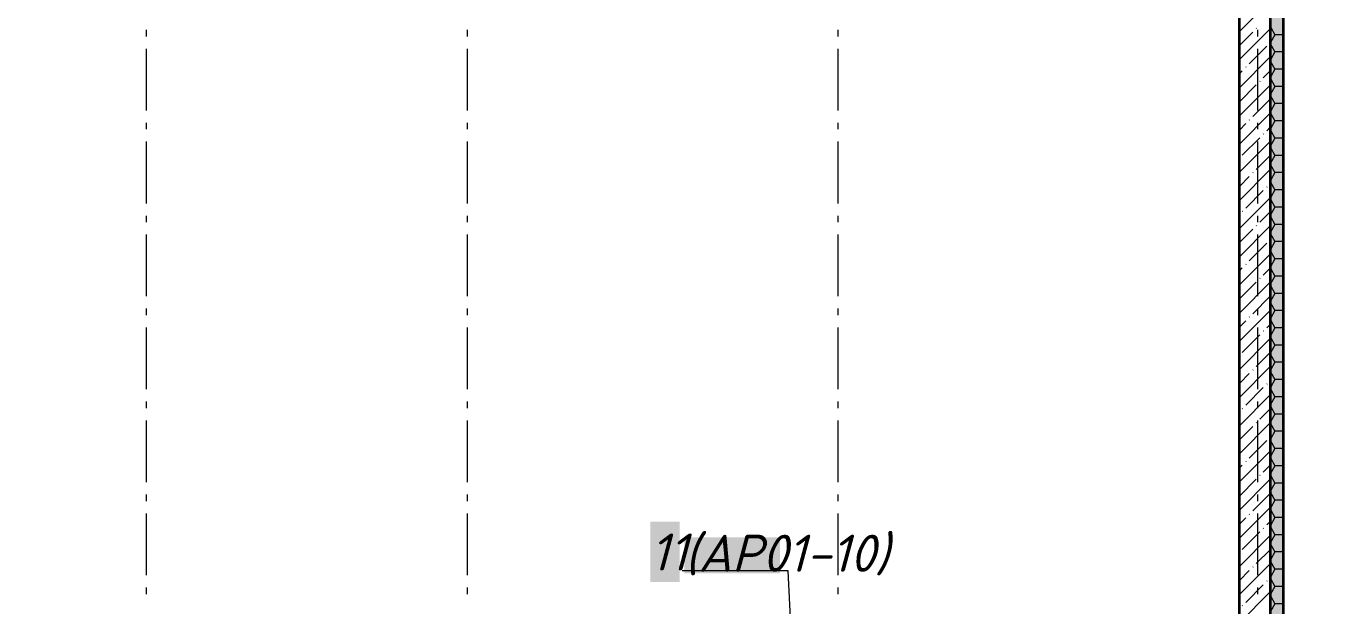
# Model space of a CAD drawing. Header units: millimetres. Extents: x -81576 to 1046824, y -248937 to 691537.
# Drawn here: x 112419 to 122978, y 570757 to 575454 of the extents above; entities that cross this region are included whole.
import ezdxf

# ---------------------------------------------------------------- set-up
doc = ezdxf.new("R2010")
doc.units = ezdxf.units.MM
doc.layers.add('PDF _Геометрия', color=7, linetype='Continuous', true_color=0x1d1d1d)
doc.layers.add('PDF _Сплошная заливка', color=7, linetype='Continuous', true_color=0xffffff)
doc.layers.add('PDF _Текст', color=7, linetype='Continuous')
doc.styles.add('PDF ISOCPEUR Italic', font='isocpeui.ttf')

msp = doc.modelspace()

# ---------------------------------------------------------------- hatches: boundary and pattern name
at = {"layer": 'PDF _Сплошная заливка', "true_color": 0x636466, "transparency": 33554559}
for points in [[(122596.5, 547331.5), (122604.5, 547331.5), (122604.5, 585581.6), (122596.5, 585581.6)], [(122496.5, 547323.5), (122596.5, 547323.5), (122596.5, 585573.6), (122496.5, 585573.6)]]:
    msp.add_hatch(color=251, dxfattribs=at).paths.add_polyline_path(points)

# ---------------------------------------------------------------- linework, layer by layer
at = {"layer": 'PDF _Геометрия', "color": 7, "lineweight": 13}
for points in [[(175144.5, 535711.5), (96494.5, 535711.5), (96384.5, 535711.5), (96384.5, 585471.6), (96384.5, 585581.6), (122494.5, 585581.6), (122604.5, 585581.6), (122604.5, 547331.5), (173334.5, 547331.5)], [(173334.5, 547323.5), (122596.5, 547323.5), (122596.5, 547331.5), (122596.5, 585573.6), (96392.5, 585573.6), (96392.5, 556381.6)]]:
    msp.add_lwpolyline(points, dxfattribs=at)
at = {"layer": 'PDF _Геометрия', "color": 7, "lineweight": 9}
for points in [[(96492.5, 562848.6), (96492.5, 585473.6), (122496.5, 585473.6), (122496.5, 547331.5), (122496.5, 547221.5), (122494.5, 547221.5), (122494.5, 547223.5), (173334.5, 547223.5), (173444.5, 547223.5), (173444.5, 547221.5), (173442.5, 547221.5), (173442.5, 550136.5), (173442.5, 550246.5), (173444.5, 550246.5), (170404.5, 550246.5), (170396.5, 550246.5)], [(122494.5, 547323.5), (122494.5, 547331.5), (122494.5, 585471.6), (96494.5, 585471.6), (96494.5, 562848.6)], [(113394.5, 575371.1), (113394.5, 575424.1)], [(115994.5, 575371.1), (115994.5, 575424.1)], [(118994.5, 575371.1), (118994.5, 575424.1)], [(122394.5, 575371.1), (122394.5, 575424.1)], [(113394.5, 574771.1), (113394.5, 575271.1)], [(115994.5, 574771.1), (115994.5, 575271.1)], [(118994.5, 574771.1), (118994.5, 575271.1)], [(122394.5, 574771.1), (122394.5, 575271.1)], [(113394.5, 574618.2), (113394.5, 574671.1)], [(115994.5, 574618.2), (115994.5, 574671.1)], [(118994.5, 574618.2), (118994.5, 574671.1)], [(122394.5, 574618.2), (122394.5, 574671.1)], [(113394.5, 574018.2), (113394.5, 574518.2)], [(115994.5, 574018.2), (115994.5, 574518.2)], [(118994.5, 574018.2), (118994.5, 574518.2)], [(122394.5, 574018.2), (122394.5, 574518.2)], [(113394.5, 573865.3), (113394.5, 573918.2)], [(115994.5, 573865.3), (115994.5, 573918.2)], [(118994.5, 573865.3), (118994.5, 573918.2)], [(122394.5, 573865.3), (122394.5, 573918.2)], [(113394.5, 573265.3), (113394.5, 573765.3)], [(115994.5, 573265.3), (115994.5, 573765.3)], [(118994.5, 573265.3), (118994.5, 573765.3)], [(122394.5, 573265.3), (122394.5, 573765.3)], [(113394.5, 573112.4), (113394.5, 573165.3)], [(115994.5, 573112.4), (115994.5, 573165.3)], [(118994.5, 573112.4), (118994.5, 573165.3)], [(122394.5, 573112.4), (122394.5, 573165.3)], [(113394.5, 572512.4), (113394.5, 573012.4)], [(115994.5, 572512.4), (115994.5, 573012.4)], [(118994.5, 572512.4), (118994.5, 573012.4)], [(122394.5, 572512.4), (122394.5, 573012.4)], [(113394.5, 572359.5), (113394.5, 572412.4)], [(115994.5, 572359.5), (115994.5, 572412.4)], [(118994.5, 572359.5), (118994.5, 572412.4)], [(122394.5, 572359.5), (122394.5, 572412.4)], [(113394.5, 571759.5), (113394.5, 572259.5)], [(115994.5, 571759.5), (115994.5, 572259.5)], [(118994.5, 571759.5), (118994.5, 572259.5)], [(122394.5, 571759.5), (122394.5, 572259.5)], [(113394.5, 571606.6), (113394.5, 571659.5)], [(115994.5, 571606.6), (115994.5, 571659.5)], [(118994.5, 571606.6), (118994.5, 571659.5)], [(122394.5, 571606.6), (122394.5, 571659.5)], [(113394.5, 571006.6), (113394.5, 571506.6)], [(115994.5, 571006.6), (115994.5, 571506.6)], [(118994.5, 571006.6), (118994.5, 571506.6)], [(122394.5, 571006.6), (122394.5, 571506.6)], [(113394.5, 570853.6), (113394.5, 570906.6)], [(115994.5, 570853.6), (115994.5, 570906.6)], [(118994.5, 570853.6), (118994.5, 570906.6)], [(122394.5, 570853.6), (122394.5, 570906.6)]]:
    msp.add_lwpolyline(points, dxfattribs=at)
at = {"layer": 'PDF _Геометрия', "color": 7, "lineweight": 35}
for points in [[(119075.8, 581821.6), (122244.5, 581821.6), (122244.5, 585221.6), (113544.5, 585221.6), (113544.5, 585471.6), (122494.5, 585471.6), (122494.5, 585221.6), (122494.5, 581571.6), (122494.5, 547771.5), (122244.5, 547771.5), (122244.5, 551621.5)], [(122244.5, 570471.6), (122244.5, 575971.6)]]:
    msp.add_lwpolyline(points, dxfattribs=at)
at = {"layer": 'PDF _Геометрия', "lineweight": 9}
for points in [[(122494.5, 575660.7), (122244.5, 575410.7)], [(122496.5, 575448.1), (122533.1, 575384.6)], [(122494.5, 575432.6), (122244.5, 575182.6)], [(122353.1, 575405.3), (122244.5, 575296.7)], [(122384, 575436.2), (122381.6, 575433.8)], [(122533.1, 575384.6), (122496.5, 575321.1)], [(122596.5, 575384.6), (122533.1, 575384.6)], [(122467.1, 575291.2), (122324.6, 575148.7)], [(122496.5, 575308.4), (122533.1, 575244.9)], [(122533.1, 575244.9), (122496.5, 575181.4)], [(122596.5, 575244.9), (122533.1, 575244.9)], [(122494.5, 575204.5), (122244.5, 574954.5)], [(122496.5, 575168.7), (122533.1, 575105.2)], [(122267.5, 575091.7), (122244.5, 575068.6)], [(122298.4, 575122.5), (122296.1, 575120.2)], [(122494.5, 575090.5), (122438.6, 575034.6)], [(122533.1, 575105.3), (122496.5, 575041.8)], [(122496.5, 575029.1), (122533.1, 574965.6)], [(122596.5, 575105.2), (122533.1, 575105.2)], [(122381.6, 574977.6), (122244.5, 574840.5)], [(122494.5, 574976.4), (122244.5, 574726.4)], [(122412.5, 575008.5), (122410.1, 575006.1)], [(122533.1, 574965.6), (122496.5, 574902.1)], [(122596.5, 574965.6), (122533.1, 574965.6)], [(122494.5, 574862.4), (122353.1, 574721)], [(122496.5, 574889.4), (122533.1, 574825.9)], [(122533.1, 574825.9), (122496.5, 574762.4)], [(122596.5, 574825.9), (122533.1, 574825.9)], [(122494.5, 574748.3), (122244.5, 574498.3)], [(122496.5, 574749.7), (122533.1, 574686.2)], [(122296.1, 574664), (122244.5, 574612.4)], [(122326.9, 574694.9), (122324.6, 574692.5)], [(122494.5, 574634.3), (122467.1, 574606.9)], [(122533.1, 574686.2), (122496.5, 574622.7)], [(122496.5, 574610), (122533.1, 574546.5)], [(122596.5, 574686.2), (122533.1, 574686.2)], [(122494.5, 574520.2), (122244.5, 574270.2)], [(122410.1, 574549.9), (122267.5, 574407.4)], [(122441, 574580.8), (122438.6, 574578.4)], [(122533.1, 574546.5), (122496.5, 574483)], [(122596.5, 574546.5), (122533.1, 574546.5)], [(122494.5, 574406.2), (122381.6, 574293.3)], [(122496.5, 574470.3), (122533.1, 574406.8)], [(122533.1, 574406.8), (122496.5, 574343.3)], [(122596.5, 574406.8), (122533.1, 574406.8)], [(122494.5, 574292.1), (122244.5, 574042.1)], [(122496.5, 574330.6), (122533.1, 574267.2)], [(122324.6, 574236.3), (122244.5, 574156.2)], [(122355.5, 574267.2), (122353.1, 574264.8)], [(122533.1, 574267.2), (122496.5, 574203.7)], [(122496.5, 574191), (122533.1, 574127.5)], [(122596.5, 574267.2), (122533.1, 574267.2)], [(122438.6, 574122.2), (122296.1, 573979.7)], [(122469.5, 574153.1), (122467.1, 574150.7)], [(122533.1, 574127.5), (122496.5, 574064)], [(122596.5, 574127.5), (122533.1, 574127.5)], [(122494.5, 574064), (122244.5, 573814)], [(122496.5, 574051.3), (122533.1, 573987.8)], [(122533.1, 573987.8), (122496.5, 573924.3)], [(122596.5, 573987.8), (122533.1, 573987.8)], [(122269.9, 573953.5), (122267.5, 573951.2)], [(122494.5, 573950), (122410.1, 573865.6)], [(122496.5, 573911.6), (122533.1, 573848.1)], [(122494.5, 573835.9), (122244.5, 573585.9)], [(122353.1, 573808.6), (122244.5, 573700)], [(122384, 573839.5), (122381.6, 573837.1)], [(122533.1, 573848.1), (122496.5, 573784.6)], [(122496.5, 573771.9), (122533.1, 573708.4)], [(122596.5, 573848.1), (122533.1, 573848.1)], [(122467.1, 573694.5), (122324.6, 573552)], [(122533.1, 573708.4), (122496.5, 573644.9)], [(122596.5, 573708.4), (122533.1, 573708.4)], [(122494.5, 573607.8), (122244.5, 573357.8)], [(122496.5, 573632.2), (122533.1, 573568.8)], [(122533.1, 573568.8), (122496.5, 573505.3)], [(122596.5, 573568.7), (122533.1, 573568.7)], [(122267.5, 573495), (122244.5, 573471.9)], [(122298.4, 573525.8), (122296.1, 573523.5)], [(122494.5, 573493.8), (122438.6, 573437.9)], [(122496.5, 573492.6), (122533.1, 573429.1)], [(122381.6, 573380.9), (122244.5, 573243.8)], [(122494.5, 573379.7), (122244.5, 573129.7)], [(122412.5, 573411.8), (122410.1, 573409.4)], [(122533.1, 573429.1), (122496.5, 573365.6)], [(122496.5, 573352.9), (122533.1, 573289.4)], [(122596.5, 573429.1), (122533.1, 573429.1)], [(122494.5, 573265.7), (122353.1, 573124.3)], [(122533.1, 573289.4), (122496.5, 573225.9)], [(122596.5, 573289.4), (122533.1, 573289.4)], [(122494.5, 573151.6), (122244.5, 572901.6)], [(122496.5, 573213.2), (122533.1, 573149.7)], [(122533.1, 573149.7), (122496.5, 573086.2)], [(122596.5, 573149.7), (122533.1, 573149.7)], [(122296.1, 573067.3), (122244.5, 573015.7)], [(122326.9, 573098.2), (122324.6, 573095.8)], [(122494.5, 573037.6), (122467.1, 573010.3)], [(122496.5, 573073.5), (122533.1, 573010)], [(122494.5, 572923.5), (122244.5, 572673.5)], [(122410.1, 572953.2), (122267.5, 572810.7)], [(122441, 572984.1), (122438.6, 572981.7)], [(122533.1, 573010), (122496.5, 572946.5)], [(122496.5, 572933.8), (122533.1, 572870.3)], [(122596.5, 573010), (122533.1, 573010)], [(122494.5, 572809.5), (122381.6, 572696.6)], [(122533.1, 572870.4), (122496.5, 572806.9)], [(122596.5, 572870.3), (122533.1, 572870.3)], [(122496.5, 572794.2), (122533.1, 572730.7)], [(122533.1, 572730.7), (122496.5, 572667.2)], [(122596.5, 572730.7), (122533.1, 572730.7)], [(122494.5, 572695.4), (122244.5, 572445.4)], [(122324.6, 572639.6), (122244.5, 572559.5)], [(122355.5, 572670.5), (122353.1, 572668.1)], [(122496.5, 572654.5), (122533.1, 572591)], [(122533.1, 572591), (122496.5, 572527.5)], [(122596.5, 572591), (122533.1, 572591)], [(122438.6, 572525.5), (122296.1, 572383)], [(122469.5, 572556.4), (122467.1, 572554.1)], [(122496.5, 572514.8), (122533.1, 572451.3)], [(122494.5, 572467.3), (122244.5, 572217.3)], [(122533.1, 572451.3), (122496.5, 572387.8)], [(122596.5, 572451.3), (122533.1, 572451.3)], [(122269.9, 572356.8), (122267.5, 572354.5)], [(122494.5, 572353.3), (122410.1, 572268.9)], [(122496.5, 572375.1), (122533.1, 572311.6)], [(122533.1, 572311.6), (122496.5, 572248.1)], [(122596.5, 572311.6), (122533.1, 572311.6)], [(122494.5, 572239.2), (122244.5, 571989.2)], [(122353.1, 572211.9), (122244.5, 572103.3)], [(122384, 572242.8), (122381.6, 572240.4)], [(122496.5, 572235.4), (122533.1, 572171.9)], [(122533.1, 572171.9), (122496.5, 572108.4)], [(122596.5, 572171.9), (122533.1, 572171.9)], [(122467.1, 572097.9), (122324.6, 571955.3)], [(122496.5, 572095.7), (122533.1, 572032.3)], [(122494.5, 572011.2), (122244.5, 571761.2)], [(122533.1, 572032.3), (122496.5, 571968.8)], [(122596.5, 572032.3), (122533.1, 572032.3)], [(122267.5, 571898.3), (122244.5, 571875.2)], [(122298.4, 571929.2), (122296.1, 571926.8)], [(122494.5, 571897.1), (122438.6, 571841.2)], [(122496.5, 571956.1), (122533.1, 571892.6)], [(122533.1, 571892.6), (122496.5, 571829.1)], [(122596.5, 571892.6), (122533.1, 571892.6)], [(122381.6, 571784.2), (122244.5, 571647.1)], [(122494.5, 571783.1), (122244.5, 571533.1)], [(122412.5, 571815.1), (122410.1, 571812.7)], [(122496.5, 571816.4), (122533.1, 571752.9)], [(122533.1, 571752.9), (122496.5, 571689.4)], [(122596.5, 571752.9), (122533.1, 571752.9)], [(122494.5, 571669), (122353.1, 571527.6)], [(122496.5, 571676.7), (122533.1, 571613.2)], [(122494.5, 571555), (122244.5, 571305)], [(122533.1, 571613.2), (122496.5, 571549.7)], [(122496.5, 571537), (122533.1, 571473.5)], [(122596.5, 571613.2), (122533.1, 571613.2)], [(122296.1, 571470.6), (122244.5, 571419)], [(122326.9, 571501.5), (122324.6, 571499.1)], [(122494.5, 571440.9), (122467.1, 571413.6)], [(122533.1, 571473.5), (122496.5, 571410)], [(122596.5, 571473.5), (122533.1, 571473.5)], [(122494.5, 571326.9), (122244.5, 571076.9)], [(122410.1, 571356.5), (122267.5, 571214)], [(122441, 571387.4), (122438.6, 571385)], [(122496.5, 571397.3), (122533.1, 571333.9)], [(122533.1, 571333.9), (122496.5, 571270.4)], [(122596.5, 571333.8), (122533.1, 571333.8)], [(122496.5, 571257.7), (122533.1, 571194.2)], [(122494.5, 571212.8), (122381.6, 571099.9)], [(122533.1, 571194.2), (122496.5, 571130.7)], [(122496.5, 571118), (122533.1, 571054.5)], [(122596.5, 571194.2), (122533.1, 571194.2)], [(122494.5, 571098.8), (122244.5, 570848.8)], [(122324.6, 571042.9), (122244.5, 570962.8)], [(122355.5, 571073.8), (122353.1, 571071.4)], [(122533.1, 571054.5), (122496.5, 570991)], [(122596.5, 571054.5), (122533.1, 571054.5)], [(122438.6, 570928.9), (122296.1, 570786.3)], [(122469.5, 570959.7), (122467.1, 570957.4)], [(122496.5, 570978.3), (122533.1, 570914.8)], [(122533.1, 570914.8), (122496.5, 570851.3)], [(122596.5, 570914.8), (122533.1, 570914.8)], [(122494.5, 570870.7), (122244.5, 570620.7)], [(122496.5, 570838.6), (122533.1, 570775.1)], [(122269.9, 570760.1), (122267.5, 570757.8)], [(122533.1, 570775.1), (122496.5, 570711.6)], [(122596.5, 570775.1), (122533.1, 570775.1)]]:
    msp.add_lwpolyline(points, dxfattribs=at)
at = {"layer": 'PDF _Геометрия', "color": 174, "lineweight": 9, "true_color": 0x0000a0}
msp.add_lwpolyline([(118612.8, 570603.1), (118589.9, 571042.2), (117732.8, 571042.2)], dxfattribs=at)
at = {"layer": 'PDF _Сплошная заливка', "lineweight": 9, "transparency": 33554559}
for points in [[(117475, 571440.2), (117713.1, 571440.2), (117475, 570950.7), (117713.1, 570950.7)], [(117750.8, 571312.9), (117804.4, 571312.9), (117750.8, 571021.9), (117804.4, 571021.9)], [(117804.4, 571312.9), (118042.5, 571312.9), (117804.4, 571021.9), (118042.5, 571021.9)], [(118042.5, 571312.9), (118524.7, 571312.9), (118042.5, 571021.9), (118524.7, 571021.9)]]:
    msp.add_solid(points, dxfattribs=at)

# ---------------------------------------------------------------- texts
at = {"layer": 'PDF _Текст', "char_height": 300, "attachment_point": 4, "style": 'PDF ISOCPEUR Italic'}
for s, insert in [('11', (117475, 571194.1)), ('(АР01-10)', (117750.8, 571169.3))]:
    msp.add_mtext(s, dxfattribs=dict(at, insert=insert))

doc.saveas('drawing.dxf')
